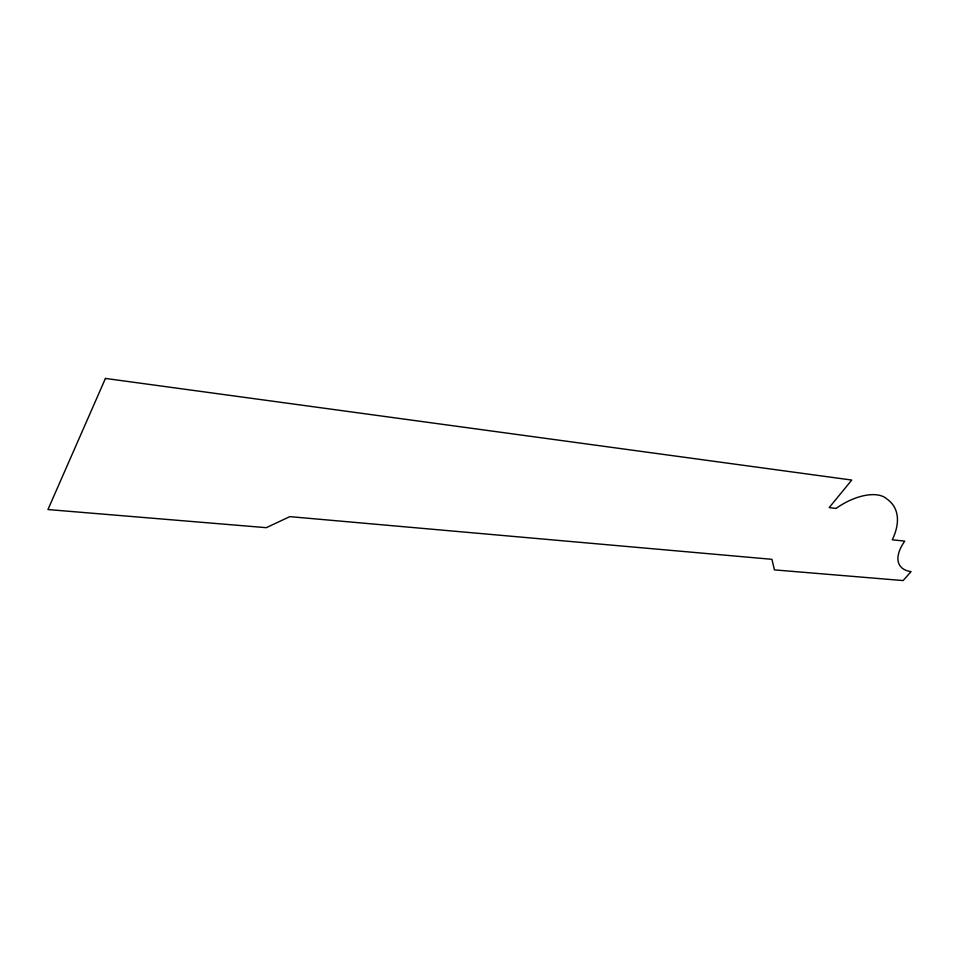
<?xml version="1.0" encoding="UTF-8"?>
<svg xmlns="http://www.w3.org/2000/svg" width="959" height="959" viewBox="0 0 959 959"><rect width="100%" height="100%" fill="white"/><g stroke="black" fill="none" stroke-linecap="round" stroke-linejoin="round"><path stroke-width="1.44" d="M105.442 378.433L47.95 509.553L266.314 527.678L289.81 516.637L771.923 559.313L774.452 569.886L903.126 580.567L911.05 571.636A48.981 23.316 -32.7 0 1 904.769 541.116L892.278 539.797A89.666 45.433 -31 0 0 886.655 498.824A43.095 21.913 -31.9 0 0 836.056 508.426L829.187 507.599L851.76 480.063L105.442 378.433"/></g></svg>
